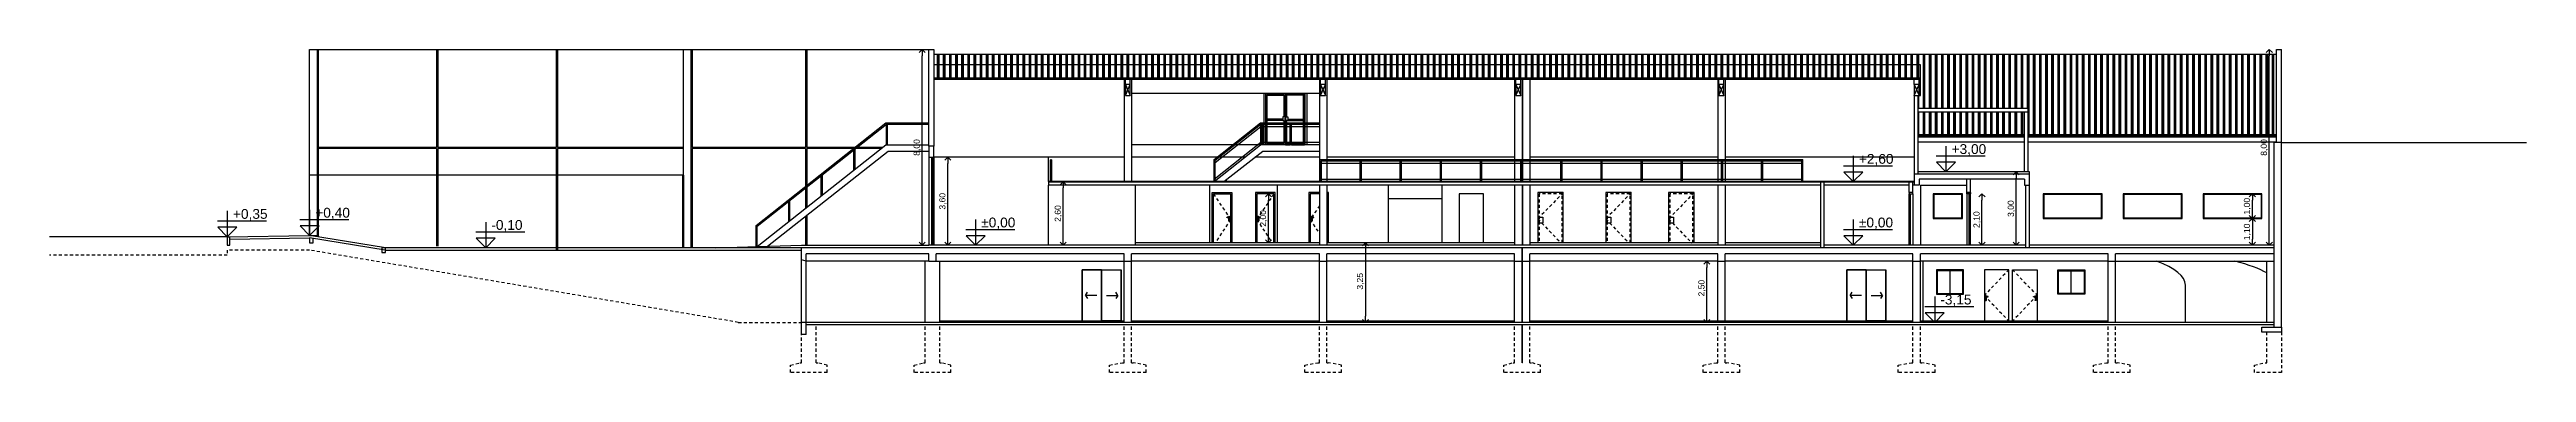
# Model space of a CAD drawing. Extents: x 306 to 2240, y 18 to 779.
# Drawn here: x 568.8 to 670, y 88.1 to 101.3 of the extents above; entities that cross this region are included whole.
import ezdxf

# ---------------------------------------------------------------- set-up
doc = ezdxf.new("R2010")
doc.units = 0
doc.header["$MEASUREMENT"] = 0
doc.header["$PDMODE"] = 3
doc.linetypes.add('HIDDEN2', pattern=[0.1875, 0.125, -0.0625])
for name, color, linetype in [('Alzado 01', 1, 'Continuous'), ('Alzado 02', 2, 'Continuous'), ('Alzado 03', 3, 'Continuous'), ('Alzado 05', 5, 'Continuous'), ('Alzado 06', 6, 'Continuous'), ('Alzado Suelo', 1, 'Continuous'), ('COTAS', 2, 'Continuous'), ('EQUIPAMIENTO', 1, 'Continuous')]:
    doc.layers.add(name, color=color, linetype=linetype)
doc.styles.get("Standard").update_dxf_attribs({"font": 'arial.ttf'})
doc.dimstyles.new('Cota 125', dxfattribs={"dimtxt": 0.25, "dimasz": 0.25, "dimexe": 1.25, "dimexo": 0.625, "dimgap": 0.05, "dimtad": 1, "dimzin": 1, "dimtxsty": 'Standard', "dimblk": 'OPEN90', "dimcen": 0, "dimse1": 1, "dimse2": 1, "dimclrd": 1, "dimclrt": 2, "dimadec": 0, "dimazin": 0, "dimtfac": 1, "dimtix": 1, "dimtmove": 0, "dimatfit": 3, "dimldrblk": 'OPEN90', "dimfxl": 1, "dimarcsym": 0})
pattern_1 = [(90, (37.65008, 288.60662), (-0.25, 2e-17), []), (90, (37.61883, 288.60662), (-0.25, 2e-17), []), (90, (37.58758, 288.60662), (-0.25, 2e-17), [])]

# ---------------------------------------------------------------- blocks, each defined once
blk = doc.blocks.new('Pt Picaporte 01')
for p, q in [((0.04, 1.17), (0.04, 1)), ((0.08, 1.17), (0.08, 1.15)), ((0.08, 1.13), (0.08, 1))]:
    blk.add_line(p, q)
at = {"color": 0}
for p, q in [((0.15, 1.15), (0.05, 1.15)), ((0.05, 1.14), (0.15, 1.14)), ((0.06, 1.04), (0.06, 1.06))]:
    blk.add_line(p, q, dxfattribs=at)
at = {"linetype": 'Continuous'}
for p, q in [((0.07, 1.15), (0.05, 1.15)), ((0.05, 1.15), (0.05, 1.13)), ((0.05, 1.13), (0.07, 1.13)), ((0.15, 1.14), (0.15, 1.15))]:
    blk.add_line(p, q, dxfattribs=at)
at = {"color": 0}
blk.add_circle((0.06, 1.05), 0.01, dxfattribs=at)
for centre, start, end in [((0.06, 1.15), 43.6896, 136.3104), ((0.06, 1.03), 223.6896, 316.3104)]:
    blk.add_arc(centre, 0.0345, start, end)
at = {"linetype": 'Continuous'}
for centre, start, end in [((0.18, 2.09), 263.5296, 267.3226), ((0.18, 0.19), 92.6774, 96.4704)]:
    blk.add_arc(centre, 0.947, start, end, dxfattribs=at)
blk = doc.blocks.new('_Open90')
at = {"color": 0, "linetype": 'ByBlock', "lineweight": -2}
for p, q in [((0, 0), (-1, 0)), ((-0.5, 0.5), (0, 0)), ((0, 0), (-0.5, -0.5))]:
    blk.add_line(p, q, dxfattribs=at)
blk = doc.blocks.new('*D366')
at = {"layer": 'COTAS', "color": 1, "lineweight": -2, "transparency": 16777216}
blk.add_line((658.77, 94.11), (658.77, 93.51), dxfattribs=at)
at = {"layer": 'Defpoints', "color": 0, "transparency": 16777216}
for p in [(659.16, 94.36), (658.77, 93.26), (659.14, 93.26)]:
    blk.add_point(p, dxfattribs=at)
at = {"layer": 'COTAS', "color": 1, "lineweight": -2, "transparency": 16777216, "xscale": 0.25, "yscale": 0.25, "zscale": 0.25}
for p, rotation in [((658.77, 94.36), 90), ((658.77, 93.26), 270)]:
    blk.add_blockref('_Open90', p, dxfattribs=dict(at, rotation=rotation))
at = {"layer": 'COTAS', "color": 2, "transparency": 16777216, "insert": (658.57, 93.81), "char_height": 0.25, "attachment_point": 5, "rotation": 90}
blk.add_mtext('1,10', dxfattribs=at)
blk = doc.blocks.new('*D367')
at = {"layer": 'COTAS', "color": 1, "lineweight": -2, "transparency": 16777216}
blk.add_line((658.77, 94.61), (658.77, 95.11), dxfattribs=at)
at = {"layer": 'Defpoints', "color": 0, "transparency": 16777216}
for p in [(658.77, 95.36), (659.16, 95.36), (659.16, 94.36)]:
    blk.add_point(p, dxfattribs=at)
at = {"layer": 'COTAS', "color": 1, "lineweight": -2, "transparency": 16777216, "xscale": 0.25, "yscale": 0.25, "zscale": 0.25}
for p, rotation in [((658.77, 95.36), 90), ((658.77, 94.36), 270)]:
    blk.add_blockref('_Open90', p, dxfattribs=dict(at, rotation=rotation))
at = {"layer": 'COTAS', "color": 2, "transparency": 16777216, "insert": (658.57, 94.86), "char_height": 0.25, "attachment_point": 5, "rotation": 90}
blk.add_mtext('1,00', dxfattribs=at)
blk = doc.blocks.new('*D352')
at = {"layer": 'COTAS', "color": 1, "lineweight": -2, "transparency": 16777216}
blk.add_line((610.22, 93.51), (610.22, 95.61), dxfattribs=at)
at = {"layer": 'Defpoints', "color": 0, "transparency": 16777216}
for p in [(610.22, 95.86), (610.35, 95.86, 0), (609.62, 93.26)]:
    blk.add_point(p, dxfattribs=at)
at = {"layer": 'COTAS', "color": 1, "lineweight": -2, "transparency": 16777216, "xscale": 0.25, "yscale": 0.25, "zscale": 0.25}
for p, rotation in [((610.22, 95.86), 90), ((610.22, 93.26), 270)]:
    blk.add_blockref('_Open90', p, dxfattribs=dict(at, rotation=rotation))
at = {"layer": 'COTAS', "color": 2, "transparency": 16777216, "insert": (610.02, 94.56), "char_height": 0.25, "attachment_point": 5, "rotation": 90}
blk.add_mtext('2,60', dxfattribs=at)
blk = doc.blocks.new('*D368')
at = {"layer": 'COTAS', "color": 1, "lineweight": -2, "transparency": 16777216}
blk.add_line((605.51, 93.51), (605.51, 96.61), dxfattribs=at)
at = {"layer": 'Defpoints', "color": 0, "transparency": 16777216}
for p in [(604.94, 96.86, 0), (605.51, 96.86), (604.94, 93.26, 0)]:
    blk.add_point(p, dxfattribs=at)
at = {"layer": 'COTAS', "color": 1, "lineweight": -2, "transparency": 16777216, "xscale": 0.25, "yscale": 0.25, "zscale": 0.25}
for p, rotation in [((605.51, 96.86), 90), ((605.51, 93.26), 270)]:
    blk.add_blockref('_Open90', p, dxfattribs=dict(at, rotation=rotation))
at = {"layer": 'COTAS', "color": 2, "transparency": 16777216, "insert": (605.31, 95.06), "char_height": 0.25, "attachment_point": 5, "rotation": 90}
blk.add_mtext('3,60', dxfattribs=at)
blk = doc.blocks.new('*D369')
at = {"layer": 'COTAS', "color": 1, "lineweight": -2, "transparency": 16777216}
blk.add_line((604.46, 93.51), (604.46, 101.01), dxfattribs=at)
at = {"layer": 'Defpoints', "color": 0, "transparency": 16777216}
for p in [(604.46, 101.26), (604.74, 101.26, 0), (604.74, 93.26, 0)]:
    blk.add_point(p, dxfattribs=at)
at = {"layer": 'COTAS', "color": 1, "lineweight": -2, "transparency": 16777216, "xscale": 0.25, "yscale": 0.25, "zscale": 0.25}
for p, rotation in [((604.46, 101.26), 90), ((604.46, 93.26), 270)]:
    blk.add_blockref('_Open90', p, dxfattribs=dict(at, rotation=rotation))
at = {"layer": 'COTAS', "color": 2, "transparency": 16777216, "insert": (604.26, 97.26), "char_height": 0.25, "attachment_point": 5, "rotation": 90}
blk.add_mtext('8,00', dxfattribs=at)
blk = doc.blocks.new('*D370')
at = {"layer": 'COTAS', "color": 1, "lineweight": -2, "transparency": 16777216}
blk.add_line((622.56, 93.11), (622.56, 90.36), dxfattribs=at)
at = {"layer": 'Defpoints', "color": 0, "transparency": 16777216}
for p in [(623.5, 93.36, 0), (622.56, 90.11), (623.18, 90.11)]:
    blk.add_point(p, dxfattribs=at)
at = {"layer": 'COTAS', "color": 1, "lineweight": -2, "transparency": 16777216, "xscale": 0.25, "yscale": 0.25, "zscale": 0.25}
for p, rotation in [((622.56, 93.36), 90), ((622.56, 90.11), 270)]:
    blk.add_blockref('_Open90', p, dxfattribs=dict(at, rotation=rotation))
at = {"layer": 'COTAS', "color": 2, "transparency": 16777216, "insert": (622.36, 91.79), "char_height": 0.25, "attachment_point": 5, "rotation": 90}
blk.add_mtext('3,25', dxfattribs=at)
blk = doc.blocks.new('*D371')
at = {"layer": 'COTAS', "color": 1, "lineweight": -2, "transparency": 16777216}
blk.add_line((636.5, 90.36), (636.5, 92.36), dxfattribs=at)
at = {"layer": 'Defpoints', "color": 0, "transparency": 16777216}
for p in [(636.5, 92.61), (636.94, 92.61), (636.94, 90.11)]:
    blk.add_point(p, dxfattribs=at)
at = {"layer": 'COTAS', "color": 1, "lineweight": -2, "transparency": 16777216, "xscale": 0.25, "yscale": 0.25, "zscale": 0.25}
for p, rotation in [((636.5, 92.61), 90), ((636.5, 90.11), 270)]:
    blk.add_blockref('_Open90', p, dxfattribs=dict(at, rotation=rotation))
at = {"layer": 'COTAS', "color": 2, "transparency": 16777216, "insert": (636.3, 91.51), "char_height": 0.25, "attachment_point": 5, "rotation": 90}
blk.add_mtext('2,50', dxfattribs=at)
blk = doc.blocks.new('*D372')
at = {"layer": 'COTAS', "color": 1, "lineweight": -2, "transparency": 16777216}
blk.add_line((618.6, 93.61), (618.6, 95.11), dxfattribs=at)
at = {"layer": 'Defpoints', "color": 0, "transparency": 16777216}
for p in [(618.6, 95.36), (618.82, 95.36, 0), (618.75, 93.36, 0)]:
    blk.add_point(p, dxfattribs=at)
at = {"layer": 'COTAS', "color": 1, "lineweight": -2, "transparency": 16777216, "xscale": 0.25, "yscale": 0.25, "zscale": 0.25}
for p, rotation in [((618.6, 95.36), 90), ((618.6, 93.36), 270)]:
    blk.add_blockref('_Open90', p, dxfattribs=dict(at, rotation=rotation))
at = {"layer": 'COTAS', "color": 2, "transparency": 16777216, "insert": (618.4, 94.36), "char_height": 0.25, "attachment_point": 5, "rotation": 90}
blk.add_mtext('2,00', dxfattribs=at)
blk = doc.blocks.new('*D353')
at = {"layer": 'COTAS', "color": 1, "lineweight": -2, "transparency": 16777216}
blk.add_line((659.46, 93.51), (659.46, 101.01), dxfattribs=at)
at = {"layer": 'Defpoints', "color": 0, "transparency": 16777216}
for p in [(659.46, 101.26), (659.76, 101.26, 0), (659.66, 93.26, 0)]:
    blk.add_point(p, dxfattribs=at)
at = {"layer": 'COTAS', "color": 1, "lineweight": -2, "transparency": 16777216, "xscale": 0.25, "yscale": 0.25, "zscale": 0.25}
for p, rotation in [((659.46, 101.26), 90), ((659.46, 93.26), 270)]:
    blk.add_blockref('_Open90', p, dxfattribs=dict(at, rotation=rotation))
at = {"layer": 'COTAS', "color": 2, "transparency": 16777216, "insert": (659.26, 97.26), "char_height": 0.25, "attachment_point": 5, "rotation": 90}
blk.add_mtext('8,00', dxfattribs=at)
blk = doc.blocks.new('*D351')
at = {"layer": 'COTAS', "color": 1, "lineweight": -2, "transparency": 16777216}
blk.add_line((647.73, 93.51), (647.73, 95.11), dxfattribs=at)
at = {"layer": 'Defpoints', "color": 0, "transparency": 16777216}
for p in [(647.21, 95.36, 0), (647.73, 95.36), (647.26, 93.26, 0)]:
    blk.add_point(p, dxfattribs=at)
at = {"layer": 'COTAS', "color": 1, "lineweight": -2, "transparency": 16777216, "xscale": 0.25, "yscale": 0.25, "zscale": 0.25}
for p, rotation in [((647.73, 95.36), 90), ((647.73, 93.26), 270)]:
    blk.add_blockref('_Open90', p, dxfattribs=dict(at, rotation=rotation))
at = {"layer": 'COTAS', "color": 2, "transparency": 16777216, "insert": (647.53, 94.31), "char_height": 0.25, "attachment_point": 5, "rotation": 90}
blk.add_mtext('2,10', dxfattribs=at)
blk = doc.blocks.new('*D365')
at = {"layer": 'COTAS', "color": 1, "lineweight": -2, "transparency": 16777216}
blk.add_line((649.13, 93.51), (649.13, 96.01), dxfattribs=at)
at = {"layer": 'Defpoints', "color": 0, "transparency": 16777216}
for p in [(649.13, 96.26), (649.46, 96.26), (649.51, 93.26, 0)]:
    blk.add_point(p, dxfattribs=at)
at = {"layer": 'COTAS', "color": 1, "lineweight": -2, "transparency": 16777216, "xscale": 0.25, "yscale": 0.25, "zscale": 0.25}
for p, rotation in [((649.13, 96.26), 90), ((649.13, 93.26), 270)]:
    blk.add_blockref('_Open90', p, dxfattribs=dict(at, rotation=rotation))
at = {"layer": 'COTAS', "color": 2, "transparency": 16777216, "insert": (648.93, 94.76), "char_height": 0.25, "attachment_point": 5, "rotation": 90}
blk.add_mtext('3,00', dxfattribs=at)
blk = doc.blocks.new('Cota Alzado')
for p, q in [((0, 2.1), (0, 0)), ((-0.8, 1.3), (3.2, 1.3)), ((0, 0), (-0.78, 0.78)), ((0.78, 0.78), (-0.78, 0.78)), ((0, 0), (0.78, 0.78))]:
    blk.add_line(p, q)
blk.add_attdef('±0,00', (0.46, 1.46), '', height=0.8)

msp = doc.modelspace()

# ---------------------------------------------------------------- hatches: boundary and pattern name
at = {"layer": 'Alzado Suelo'}
h = msp.add_hatch(dxfattribs=at)
h.set_pattern_fill('PLAST', color=256, angle=90)
h.set_pattern_definition(pattern_1)
h.paths.add_polyline_path([(649.464, 98.713), (645.119, 98.713), (645.119, 97.792), (649.464, 97.792)], flags=17)
h.paths.add_polyline_path([(659.76, 101.063), (604.937, 101.063), (604.937, 100.641), (645.214, 100.641), (645.214, 100.088), (645.214, 99.377), (645.119, 99.377), (645.119, 98.863), (649.614, 98.863), (649.614, 97.792), (659.76, 97.792)])
h = msp.add_hatch(dxfattribs=at)
h.set_pattern_fill('PLAST', color=2, angle=90)
h.set_pattern_definition(pattern_1)
h.paths.add_polyline_path([(645.214, 100.641), (604.937, 100.641), (604.937, 100.088), (645.214, 100.088)])

# ---------------------------------------------------------------- linework, layer by layer
at = {"layer": 'Alzado 01'}
for p, q in [((579.455, 96.124), (579.455, 101.263)), ((579.455, 101.263), (594.724, 101.263, 0)), ((579.755, 101.263), (579.755, 93.614)), ((579.805, 101.263), (579.805, 97.263)), ((584.638, 101.263), (584.638, 97.263)), ((584.688, 101.263), (584.688, 97.263)), ((589.521, 101.263), (589.521, 97.263)), ((589.571, 101.263), (589.571, 97.263)), ((595.024, 101.263, 0), (595.024, 93.163, 0)), ((595.074, 101.263, 0), (595.074, 97.263, 0)), ((599.705, 101.263, 0), (599.705, 97.263, 0)), ((599.755, 101.263, 0), (599.755, 97.263, 0)), ((659.76, 101.063), (604.937, 101.063, 0)), ((612.758, 99.829), (612.758, 100.038)), ((612.758, 99.377), (612.958, 99.829)), ((612.758, 99.829), (612.958, 99.377)), ((612.958, 99.829), (612.958, 100.038)), ((618.408, 99.463), (618.408, 98.263)), ((618.488, 99.463), (618.488, 98.263)), ((620.088, 99.463), (620.088, 98.263)), ((620.168, 99.463), (620.168, 98.263)), ((620.729, 99.829), (620.729, 100.038)), ((620.729, 99.377), (620.929, 99.829)), ((620.729, 99.829), (620.929, 99.377)), ((620.929, 99.829), (620.929, 100.038)), ((628.701, 99.829), (628.701, 100.038)), ((628.701, 99.377), (628.901, 99.829)), ((628.701, 99.829), (628.901, 99.377)), ((628.901, 99.829), (628.901, 100.038)), ((628.951, 100.038), (628.951, 96.763)), ((628.971, 100.038), (628.971, 96.763)), ((636.992, 99.829, 0.001), (636.992, 100.038, 0.001)), ((636.992, 99.377, 0.001), (637.192, 99.829, 0.001)), ((636.992, 99.829, 0.001), (637.192, 99.377, 0.001)), ((637.192, 99.829, 0.001), (637.192, 100.038, 0.001)), ((644.964, 99.829, 0), (644.964, 100.038, 0)), ((644.964, 99.377, 0), (645.164, 99.829, 0)), ((644.964, 99.829, 0), (645.164, 99.377, 0)), ((597.682, 94.072), (602.984, 98.263, 0)), ((597.732, 94.048), (603.001, 98.213, 0)), ((602.984, 98.263, 0), (604.737, 98.263)), ((603.001, 98.213, 0), (604.737, 98.213)), ((603.001, 97.363, 0), (603.001, 98.213, 0)), ((603.051, 97.363, 0), (603.051, 98.213, 0)), ((618.408, 98.213), (618.408, 97.363)), ((618.488, 98.213), (618.488, 97.363)), ((619.183, 98.413), (618.548, 98.413)), ((619.183, 98.363), (618.548, 98.363)), ((619.393, 98.413), (620.028, 98.413)), ((619.393, 98.363), (620.028, 98.363)), ((620.088, 98.213), (620.088, 97.363)), ((620.168, 98.213), (620.168, 97.363)), ((584.638, 97.263), (579.805, 97.263)), ((579.805, 97.213), (579.805, 93.606)), ((584.638, 97.213), (579.805, 97.213)), ((584.638, 97.213), (584.638, 93.226)), ((589.521, 97.263), (584.688, 97.263)), ((589.521, 97.213), (584.688, 97.213)), ((584.688, 97.213), (584.688, 93.226)), ((589.521, 97.213), (589.521, 93.085)), ((594.724, 97.263, 0), (589.571, 97.263)), ((589.571, 97.213), (589.571, 93.086)), ((594.724, 97.213, 0), (589.571, 97.213)), ((599.705, 97.263, 0), (595.074, 97.263, 0)), ((595.074, 97.213, 0), (595.074, 93.163, 0)), ((599.705, 97.213, 0), (595.074, 97.213, 0)), ((597.732, 93.211), (602.984, 97.363, 0)), ((598.147, 93.223), (603.071, 97.113, 0)), ((599.705, 97.213, 0), (599.705, 95.671, 0)), ((601.718, 97.263, 0), (599.755, 97.263, 0)), ((601.655, 97.213, 0), (599.755, 97.213, 0)), ((599.755, 97.213, 0), (599.755, 95.711, 0)), ((601.671, 96.325, 0), (601.671, 97.162, 0)), ((601.721, 96.365, 0), (601.721, 97.201, 0)), ((602.794, 97.213, 0), (601.736, 97.213, 0)), ((602.857, 97.263, 0), (601.799, 97.263, 0)), ((602.984, 97.363, 0), (604.737, 97.363)), ((603.071, 97.113, 0), (604.737, 97.113, 0)), ((645.119, 97.742), (649.464, 97.742)), ((645.119, 97.49), (649.464, 97.49)), ((649.614, 97.742), (659.76, 97.742)), ((649.614, 97.49), (659.76, 97.49)), ((594.674, 96.124, 0), (594.674, 93.163)), ((594.724, 96.124, 0), (594.724, 93.163)), ((600.341, 95.274, 0), (600.341, 96.11, 0)), ((600.391, 95.314, 0), (600.391, 96.15, 0)), ((609.625, 95.863), (609.625, 96.863, 0)), ((609.7, 95.863), (609.7, 96.738)), ((609.75, 95.863), (609.75, 96.738)), ((628.651, 96.863, 0), (620.979, 96.863, 0)), ((628.951, 96.713), (628.951, 95.863)), ((628.971, 96.713), (628.971, 95.863)), ((636.942, 96.863, 0), (629.271, 96.863, 0)), ((644.969, 96.863, -0.001), (637.242, 96.863, 0.001)), ((599.012, 94.223, 0), (599.012, 95.059, 0)), ((599.062, 94.262, 0), (599.062, 95.099, 0)), ((599.705, 95.608, 0), (599.705, 94.771, 0)), ((599.755, 95.647, 0), (599.755, 94.811, 0)), ((616.205, 93.363, 0), (616.205, 95.713, 0)), ((616.869, 95.932, 0), (616.869, 95.913, 0)), ((618.97, 93.363, 0), (618.97, 95.713, 0)), ((623.498, 93.363, 0), (623.498, 95.713, 0)), ((625.698, 95.163, 0), (623.498, 95.163, 0)), ((625.698, 93.363, 0), (625.698, 95.713, 0)), ((628.951, 95.713), (628.951, 93.263)), ((628.971, 95.713), (628.971, 93.263)), ((644.914, 95.363, 0), (644.914, 93.263, 0)), ((647.114, 95.363, 0), (647.114, 93.263, 0)), ((597.682, 93.211), (597.682, 94.072)), ((597.732, 93.211), (597.732, 94.048)), ((599.705, 94.454, 0), (599.705, 93.263, 0)), ((599.755, 94.494, 0), (599.755, 93.263, 0)), ((645.328, 90.163), (645.328, 92.613)), ((646.978, 92.213), (645.878, 92.213)), ((645.903, 92.213), (645.903, 91.288)), ((646.428, 91.288), (646.428, 92.213)), ((646.953, 91.288), (646.953, 92.213)), ((650.828, 92.213), (651.928, 92.213)), ((650.853, 91.288), (650.853, 92.213)), ((651.378, 91.288), (651.378, 92.213)), ((651.903, 92.213), (651.903, 91.288)), ((611.131, 91.213, 0), (611.206, 91.343, 0)), ((611.596, 91.213, 0), (611.131, 91.213, 0)), ((611.131, 91.213, 0), (611.206, 91.083, 0)), ((611.981, 91.213, 0), (612.446, 91.213, 0)), ((612.446, 91.213, 0), (612.371, 91.343, 0)), ((612.446, 91.213, 0), (612.371, 91.083, 0)), ((642.35, 91.213, 0), (642.425, 91.343, 0)), ((642.815, 91.213, 0), (642.35, 91.213, 0)), ((642.35, 91.213, 0), (642.425, 91.083, 0)), ((643.2, 91.213, 0), (643.665, 91.213, 0)), ((643.665, 91.213, 0), (643.59, 91.343, 0)), ((643.665, 91.213, 0), (643.59, 91.083, 0)), ((645.878, 91.288), (646.978, 91.288)), ((651.928, 91.288), (650.828, 91.288)), ((656.034, 90.113), (656.034, 91.638)), ((612.708, 90.163), (605.187, 90.163)), ((620.679, 90.163), (613.008, 90.163)), ((628.651, 90.163), (620.979, 90.163)), ((628.951, 88.464), (628.951, 90.013)), ((628.971, 88.464), (628.971, 90.013)), ((636.942, 90.163), (629.271, 90.163)), ((644.914, 90.163), (636.922, 90.163)), ((652.884, 90.163), (645.214, 90.163)), ((628.971, 88.464), (628.951, 88.464))]:
    msp.add_line(p, q, dxfattribs=at)
at = {"layer": 'Alzado 01', "linetype": 'HIDDEN2'}
for p, q in [((616.355, 95.363, 0), (617.055, 94.313, 0)), ((618.82, 95.363, 0), (618.12, 94.313, 0)), ((621.004, 95.363, 0), (620.979, 95.327, 0)), ((617.055, 94.313, 0), (616.421, 93.363, 0)), ((618.12, 94.313, 0), (618.753, 93.363, 0)), ((620.679, 94.877, 0), (620.304, 94.313, 0)), ((620.304, 94.313, 0), (620.679, 93.749, 0)), ((579.455, 93.063, 0), (576.094, 93.063, 0)), ((576.094, 93.063, 0), (576.094, 92.863, 0)), ((596.955, 90.113, 0), (579.455, 93.063, 0)), ((576.094, 92.863, 0), (568.835, 92.863, 0)), ((596.955, 90.113, 0), (599.532, 90.113)), ((600.132, 88.463), (600.132, 90.013)), ((604.587, 88.463), (604.587, 90.013)), ((605.187, 88.463), (605.187, 90.013)), ((612.708, 88.463), (612.708, 90.013)), ((613.008, 88.463), (613.008, 90.013)), ((620.679, 88.463), (620.679, 90.013)), ((620.979, 88.463), (620.979, 90.013)), ((628.651, 88.463), (628.651, 90.013)), ((629.271, 88.464), (629.271, 90.014)), ((636.942, 88.463), (636.942, 90.013)), ((637.242, 88.463), (637.242, 90.013)), ((644.914, 88.463), (644.914, 90.013)), ((645.214, 88.463), (645.214, 90.013)), ((652.884, 88.463), (652.884, 90.013)), ((653.184, 88.463), (653.184, 90.013)), ((599.532, 88.463), (599.532, 89.613)), ((659.36, 88.463), (659.36, 89.713)), ((659.96, 89.713), (659.96, 88.063)), ((599.082, 88.363), (599.467, 88.463)), ((599.082, 88.063), (599.082, 88.363)), ((600.582, 88.063), (599.082, 88.063)), ((599.467, 88.463), (599.532, 88.463)), ((600.132, 88.463), (600.197, 88.463)), ((600.582, 88.363), (600.197, 88.463)), ((600.582, 88.063), (600.582, 88.363)), ((604.137, 88.363), (604.522, 88.463)), ((604.137, 88.063), (604.137, 88.363)), ((605.637, 88.063), (604.137, 88.063)), ((604.522, 88.463), (604.587, 88.463)), ((605.187, 88.463), (605.252, 88.463)), ((605.637, 88.363), (605.252, 88.463)), ((605.637, 88.063), (605.637, 88.363)), ((612.108, 88.363), (612.643, 88.463)), ((612.108, 88.063), (612.108, 88.363)), ((613.608, 88.063), (612.108, 88.063)), ((612.643, 88.463), (612.708, 88.463)), ((613.008, 88.463), (613.073, 88.463)), ((613.608, 88.363), (613.073, 88.463)), ((613.608, 88.063), (613.608, 88.363)), ((620.079, 88.363), (620.614, 88.463)), ((620.079, 88.063), (620.079, 88.363)), ((621.579, 88.063), (620.079, 88.063)), ((620.614, 88.463), (620.679, 88.463)), ((620.979, 88.463), (621.044, 88.463)), ((621.579, 88.363), (621.044, 88.463)), ((621.579, 88.063), (621.579, 88.363)), ((628.211, 88.363), (628.586, 88.463)), ((628.211, 88.063), (628.211, 88.363)), ((629.711, 88.063), (628.211, 88.063)), ((628.586, 88.463), (628.651, 88.463)), ((629.271, 88.464), (629.336, 88.464)), ((629.711, 88.363), (629.336, 88.464)), ((629.711, 88.063), (629.711, 88.363)), ((636.342, 88.363), (636.877, 88.463)), ((636.342, 88.063), (636.342, 88.363)), ((637.842, 88.063), (636.342, 88.063)), ((636.877, 88.463), (636.942, 88.463)), ((637.242, 88.463), (637.307, 88.463)), ((637.842, 88.363), (637.307, 88.463)), ((637.842, 88.063), (637.842, 88.363)), ((644.314, 88.363), (644.849, 88.463)), ((644.314, 88.063), (644.314, 88.363)), ((645.814, 88.063), (644.314, 88.063)), ((644.849, 88.463), (644.914, 88.463)), ((645.214, 88.463), (645.279, 88.463)), ((645.814, 88.363), (645.279, 88.463)), ((645.814, 88.063), (645.814, 88.363)), ((652.284, 88.363), (652.819, 88.463)), ((652.284, 88.063), (652.284, 88.363)), ((653.784, 88.063), (652.284, 88.063)), ((652.819, 88.463), (652.884, 88.463)), ((653.184, 88.463), (653.249, 88.463)), ((653.784, 88.363), (653.249, 88.463)), ((653.784, 88.063), (653.784, 88.363)), ((658.86, 88.363), (659.295, 88.463)), ((658.86, 88.063), (658.86, 88.363)), ((659.96, 88.063), (658.86, 88.063)), ((659.295, 88.463), (659.36, 88.463))]:
    msp.add_line(p, q, dxfattribs=at)
at = {"layer": 'Alzado 01'}
for points in [[(618.498, 98.263), (618.498, 99.453), (619.283, 99.453), (619.283, 98.263)], [(618.548, 98.263), (618.548, 99.403), (619.233, 99.403), (619.233, 98.513)], [(620.078, 98.263), (620.078, 99.453), (619.293, 99.453), (619.293, 98.263)], [(620.028, 98.263), (620.028, 99.403), (619.343, 99.403), (619.343, 98.513)], [(618.358, 98.213), (618.358, 97.413), (618.344, 97.413)], [(619.283, 98.213), (619.283, 97.373), (618.498, 97.373), (618.498, 98.213)], [(619.233, 98.213), (619.233, 97.423), (618.548, 97.423), (618.548, 98.213)], [(619.233, 98.513), (619.183, 98.513), (619.183, 98.363), (619.233, 98.363)], [(619.233, 98.363), (619.233, 98.263)], [(619.283, 98.363), (619.283, 98.513)], [(619.293, 98.363), (619.293, 98.513)], [(619.293, 98.213), (619.293, 97.373), (619.487, 97.373)], [(619.343, 98.513), (619.393, 98.513), (619.393, 98.363), (619.343, 98.363)], [(619.343, 98.363), (619.343, 98.263)], [(619.343, 98.213), (619.343, 97.423), (619.487, 97.423)], [(619.537, 97.373), (620.078, 97.373), (620.078, 98.213)], [(619.537, 97.423), (620.028, 97.423), (620.028, 98.213)], [(633.412, 93.363), (633.412, 95.413), (632.372, 95.413), (632.372, 93.363)], [(635.978, 93.363), (635.978, 95.413), (634.938, 95.413), (634.938, 93.363)], [(648.828, 90.163), (648.828, 92.263), (647.828, 92.263), (647.828, 90.163)], [(648.978, 90.163), (648.978, 92.263), (649.978, 92.263), (649.978, 90.163)]]:
    msp.add_lwpolyline(points, dxfattribs=at)
at = {"layer": 'Alzado 01', "elevation": 0}
for points in [[(616.305, 93.363), (616.305, 95.413), (617.105, 95.413), (617.105, 93.363)], [(616.355, 93.363), (616.355, 95.363), (617.055, 95.363), (617.055, 93.363)], [(616.442, 95.913), (616.429, 95.913)], [(618.87, 93.363), (618.87, 95.413), (618.07, 95.413), (618.07, 93.363)], [(618.82, 93.363), (618.82, 95.363), (618.12, 95.363), (618.12, 93.363)], [(620.679, 95.413), (620.254, 95.413), (620.254, 93.363)], [(620.679, 95.363), (620.304, 95.363), (620.304, 93.363)], [(621.054, 93.363), (621.054, 95.413), (620.979, 95.413)], [(621.004, 93.363), (621.004, 95.363), (620.979, 95.363)], [(627.383, 93.363), (627.383, 95.363), (626.383, 95.363), (626.383, 93.363)], [(630.637, 93.363), (630.637, 95.413), (629.596, 95.413), (629.596, 93.363)], [(610.989, 90.163), (610.989, 92.263), (612.589, 92.263), (612.589, 90.163)], [(642.207, 90.163), (642.207, 92.263), (643.807, 92.263), (643.807, 90.163)]]:
    msp.add_lwpolyline(points, dxfattribs=at)
at = {"layer": 'Alzado 01', "linetype": 'HIDDEN2', "elevation": 0}
for points in [[(630.637, 95.413), (629.596, 94.338), (630.54, 93.363)], [(630.587, 93.363), (630.587, 95.363), (629.646, 95.363), (629.646, 93.363)]]:
    msp.add_lwpolyline(points, dxfattribs=at)
at = {"layer": 'Alzado 01', "linetype": 'HIDDEN2'}
for points in [[(633.412, 95.413), (632.372, 94.338), (633.315, 93.363)], [(633.362, 93.363), (633.362, 95.363), (632.422, 95.363), (632.422, 93.363)], [(635.978, 95.413), (634.938, 94.338), (635.881, 93.363)], [(635.928, 93.363), (635.928, 95.363), (634.988, 95.363), (634.988, 93.363)], [(648.828, 92.263), (647.828, 91.213), (648.828, 90.163)], [(648.978, 92.263), (649.978, 91.213), (648.978, 90.163)]]:
    msp.add_lwpolyline(points, dxfattribs=at)
at = {"layer": 'Alzado 01', "elevation": 0}
for points in [[(645.76, 94.388), (646.91, 94.388), (646.91, 95.338), (645.76, 95.338)], [(650.26, 94.388), (652.61, 94.388), (652.61, 95.338), (650.26, 95.338)], [(653.523, 94.388), (655.873, 94.388), (655.873, 95.338), (653.523, 95.338)], [(656.786, 94.388), (659.136, 94.388), (659.136, 95.338), (656.786, 95.338)], [(611.784, 92.253), (610.999, 92.253), (610.999, 90.173), (611.784, 90.173)], [(611.794, 92.253), (612.579, 92.253), (612.579, 90.173), (611.794, 90.173)], [(643.002, 92.253), (642.217, 92.253), (642.217, 90.173), (643.002, 90.173)], [(643.012, 92.253), (643.797, 92.253), (643.797, 90.173), (643.012, 90.173)]]:
    msp.add_lwpolyline(points, close=True, dxfattribs=at)
at = {"layer": 'Alzado 01'}
for points in [[(629.796, 94.163), (629.646, 94.163), (629.646, 94.413), (629.796, 94.413)], [(632.572, 94.163), (632.422, 94.163), (632.422, 94.413), (632.572, 94.413)], [(635.138, 94.163), (634.988, 94.163), (634.988, 94.413), (635.138, 94.413)], [(645.878, 91.263), (646.978, 91.263), (646.978, 92.263), (645.878, 92.263)], [(651.928, 91.263), (650.828, 91.263), (650.828, 92.263), (651.928, 92.263)]]:
    msp.add_lwpolyline(points, close=True, dxfattribs=at)
for centre, major_axis, ratio, start_param, end_param in [((650.135, 91.636, 0), (5.899, 0.001), 0.2756558, 0.0008225, 0.6441224), ((651.234, 91.638, 0), (8.526, 0), 0.1905975, 0.307541, 0.6435011)]:
    msp.add_ellipse(centre, major_axis=major_axis, ratio=ratio, start_param=start_param, end_param=end_param, dxfattribs=at)
at = {"layer": 'Alzado 02'}
for p, q in [((594.724, 96.124), (594.724, 101.263)), ((594.724, 101.263, 0), (604.737, 101.263, 0)), ((645.214, 100.641, 0), (604.937, 100.641, 0)), ((645.214, 100.088, 0), (645.214, 100.641, 0)), ((612.708, 100.038), (612.708, 95.863)), ((613.008, 100.038), (613.008, 95.863)), ((620.679, 99.463), (613.008, 99.463)), ((620.679, 100.038), (620.679, 95.863)), ((620.979, 100.038), (620.979, 96.763)), ((628.651, 100.038), (628.651, 96.763)), ((629.271, 100.038), (629.271, 96.763)), ((636.942, 100.038, 0.001), (636.942, 96.763, 0.001)), ((637.242, 100.038, 0.001), (637.242, 96.763, 0.001)), ((616.379, 96.763, 0), (618.276, 98.263, 0)), ((616.429, 96.739, 0), (618.294, 98.213, 0)), ((616.429, 96.639, 0), (618.294, 98.113, 0)), ((618.276, 98.263, 0), (620.679, 98.263, 0)), ((618.294, 98.213, 0), (620.679, 98.213, 0)), ((618.294, 97.363, 0), (618.294, 98.213, 0)), ((618.344, 97.363, 0), (618.344, 98.213, 0)), ((618.344, 98.113, 0), (619.487, 98.113, 0)), ((619.487, 97.363, 0), (619.487, 98.213, 0)), ((619.537, 97.363, 0), (619.537, 98.213, 0)), ((619.537, 98.113, 0), (620.679, 98.113, 0)), ((645.119, 98.863), (649.614, 98.863)), ((645.119, 98.713), (649.614, 98.713)), ((649.464, 96.263), (649.464, 98.713)), ((649.614, 96.263), (649.614, 98.863)), ((620.679, 97.363), (613.008, 97.363)), ((616.379, 95.963, 0), (618.294, 97.476, 0)), ((616.379, 95.863, 0), (618.276, 97.363, 0)), ((616.781, 95.863, 0), (618.364, 97.113, 0)), ((619.487, 97.463), (618.344, 97.463)), ((618.364, 97.113, 0), (620.679, 97.113, 0)), ((620.679, 97.463), (619.537, 97.463)), ((645.119, 97.792), (649.464, 97.792)), ((645.119, 97.691), (649.464, 97.691)), ((649.614, 97.792), (659.76, 97.792)), ((649.614, 97.691), (659.76, 97.691)), ((579.455, 93.663, 0), (579.455, 96.124)), ((594.724, 96.124, 0), (579.455, 96.124, 0)), ((604.737, 96.863, 0), (604.737, 93.263, 0)), ((604.837, 96.863, 0), (604.837, 93.263, 0)), ((604.887, 96.863, 0), (604.887, 93.263, 0)), ((612.708, 96.863, 0), (604.937, 96.863, 0)), ((604.937, 96.863, 0), (604.937, 93.263, 0)), ((616.505, 96.863, 0), (613.008, 96.863, 0)), ((616.379, 95.863, 0), (616.379, 96.763, 0)), ((616.429, 95.902, 0), (616.429, 96.739, 0)), ((617.644, 96.863, 0), (616.586, 96.863)), ((620.679, 96.863, 0), (618.047, 96.863, 0)), ((620.704, 96.763), (620.704, 95.863)), ((620.704, 96.763), (640.422, 96.763)), ((620.754, 96.713), (620.754, 95.863)), ((620.754, 96.713), (640.372, 96.713)), ((620.754, 96.613), (622.343, 96.613)), ((620.979, 96.713), (620.979, 95.863)), ((622.343, 95.863, 0), (622.343, 96.713, 0)), ((622.393, 95.863, 0), (622.393, 96.713, 0)), ((622.393, 96.613), (623.982, 96.613)), ((623.982, 95.863, 0), (623.982, 96.713, 0)), ((624.032, 95.863, 0), (624.032, 96.713, 0)), ((624.032, 96.613), (625.621, 96.613)), ((625.621, 95.863, 0), (625.621, 96.713, 0)), ((625.671, 95.863, 0), (625.671, 96.713, 0)), ((625.671, 96.613), (627.26, 96.613)), ((627.26, 95.863, 0), (627.26, 96.713, 0)), ((627.31, 95.863, 0), (627.31, 96.713, 0)), ((627.31, 96.613), (628.899, 96.613)), ((628.651, 96.713), (628.651, 95.863)), ((628.899, 95.863, 0), (628.899, 96.713, 0)), ((628.949, 95.863, 0), (628.949, 96.713, 0)), ((628.949, 96.613), (630.538, 96.613)), ((629.271, 96.713), (629.271, 95.863)), ((630.538, 95.863, 0), (630.538, 96.713, 0)), ((630.588, 95.863, 0), (630.588, 96.713, 0)), ((630.588, 96.613), (632.177, 96.613)), ((632.177, 95.863, 0), (632.177, 96.713, 0)), ((632.227, 95.863, 0), (632.227, 96.713, 0)), ((632.227, 96.613), (633.816, 96.613)), ((633.816, 95.863, 0), (633.816, 96.713, 0)), ((633.866, 95.863, 0), (633.866, 96.713, 0)), ((633.866, 96.613), (635.455, 96.613)), ((635.455, 95.863, 0), (635.455, 96.713, 0)), ((635.505, 95.863, 0), (635.505, 96.713, 0)), ((635.505, 96.613), (637.094, 96.613)), ((636.942, 96.713, 0.001), (636.942, 95.863, 0.001)), ((637.094, 95.863, 0), (637.094, 96.713, 0)), ((637.144, 95.863, 0), (637.144, 96.713, 0)), ((637.144, 96.613), (638.733, 96.613)), ((637.242, 96.713, 0.001), (637.242, 95.863, 0.001)), ((638.733, 95.863, 0), (638.733, 96.713, 0)), ((638.783, 95.863, 0), (638.783, 96.713, 0)), ((638.783, 96.613), (640.372, 96.613)), ((640.372, 95.863, 0), (640.372, 96.713, 0)), ((640.422, 95.863, 0), (640.422, 96.763, 0)), ((641.147, 95.713, 0), (609.625, 95.713, 0)), ((609.625, 93.263), (609.625, 95.713)), ((613.175, 93.263, 0), (613.175, 95.713, 0)), ((620.679, 95.713), (620.679, 93.263)), ((620.754, 95.963), (622.343, 95.963)), ((620.979, 95.713), (620.979, 93.263)), ((622.393, 95.963), (623.982, 95.963)), ((624.032, 95.963), (625.621, 95.963)), ((625.671, 95.963), (627.26, 95.963)), ((627.31, 95.963), (628.899, 95.963)), ((628.651, 95.713), (628.651, 93.263)), ((628.949, 95.963), (630.538, 95.963)), ((629.271, 95.713), (629.271, 93.263)), ((630.588, 95.963), (632.177, 95.963)), ((632.227, 95.963), (633.816, 95.963)), ((633.866, 95.963), (635.455, 95.963)), ((635.505, 95.963), (637.094, 95.963)), ((636.942, 95.713, 0.001), (636.942, 93.263, 0.001)), ((637.144, 95.963), (638.733, 95.963)), ((637.242, 95.713, 0.001), (637.242, 93.263, 0.001)), ((638.783, 95.963), (640.372, 95.963)), ((644.764, 95.713, 0), (641.292, 95.713, 0)), ((644.764, 93.263, 0), (644.764, 95.363, 0)), ((644.814, 93.263, 0), (644.814, 95.363, 0)), ((644.969, 95.713, 0), (644.914, 95.713, 0)), ((645.214, 95.713, 0), (645.214, 93.263, 0)), ((645.214, 95.713, 0), (647.114, 95.713, 0)), ((647.214, 93.263, 0), (647.214, 95.363, 0)), ((647.264, 93.263, 0), (647.264, 95.363, 0)), ((620.679, 93.363, 0), (613.175, 93.363, 0)), ((628.651, 93.363, 0), (620.979, 93.363, 0)), ((636.942, 93.363, 0), (629.271, 93.363, 0)), ((641.147, 93.363, 0), (637.242, 93.363, 0)), ((604.737, 92.613), (599.732, 92.613)), ((604.587, 90.113), (604.587, 92.613)), ((605.037, 92.613), (612.708, 92.613)), ((605.187, 90.113), (605.187, 92.613)), ((612.708, 90.113), (612.708, 92.613)), ((613.008, 90.113), (613.008, 92.613)), ((620.679, 92.613), (613.008, 92.613)), ((620.679, 90.113), (620.679, 92.613)), ((620.979, 90.113), (620.979, 92.613)), ((628.651, 92.613), (620.979, 92.613)), ((628.651, 90.113), (628.651, 92.613)), ((628.951, 90.113), (628.951, 92.613)), ((628.971, 90.113), (628.971, 92.613)), ((629.271, 90.113), (629.271, 92.613)), ((636.942, 92.613), (629.271, 92.613)), ((636.942, 90.113), (636.942, 92.613)), ((637.242, 90.113), (637.242, 92.613)), ((644.914, 92.613), (637.242, 92.613)), ((644.914, 90.113), (644.914, 92.613)), ((645.214, 90.113), (645.214, 92.613)), ((652.884, 92.613), (645.214, 92.613)), ((652.884, 90.113), (652.884, 92.613)), ((653.184, 90.113), (653.184, 92.613)), ((653.184, 92.613), (659.66, 92.613)), ((659.36, 90.113), (659.36, 92.613))]:
    msp.add_line(p, q, dxfattribs=at)
msp.add_lwpolyline([(609.712, 95.963), (609.737, 95.963), (609.737, 96.613), (609.712, 96.613)], close=True, dxfattribs=at)
at = {"layer": 'Alzado 02', "elevation": 0}
for points in [[(645.735, 94.363), (646.935, 94.363), (646.935, 95.363), (645.735, 95.363)], [(650.235, 94.363), (652.635, 94.363), (652.635, 95.363), (650.235, 95.363)], [(653.498, 94.363), (655.898, 94.363), (655.898, 95.363), (653.498, 95.363)], [(656.761, 94.363), (659.161, 94.363), (659.161, 95.363), (656.761, 95.363)]]:
    msp.add_lwpolyline(points, close=True, dxfattribs=at)
at = {"layer": 'Alzado 03'}
for p, q in [((645.214, 100.088, 0), (604.937, 100.088, 0)), ((645.214, 100.038, 0), (604.937, 100.038, 0)), ((645.164, 99.829, 0), (645.164, 100.038, 0)), ((645.164, 99.377, 0), (645.214, 99.377, 0)), ((645.214, 99.377, 0), (645.214, 100.088, 0)), ((649.664, 96.263), (645.119, 96.263)), ((649.664, 96.163), (649.664, 96.263)), ((644.969, 95.863, 0), (609.625, 95.863, 0)), ((609.625, 95.863), (609.625, 95.713)), ((644.969, 95.838, 0), (609.625, 95.838, 0)), ((644.764, 95.413, 0), (644.764, 95.363, 0)), ((644.764, 95.363, 0), (644.914, 95.363, 0)), ((644.914, 95.363, 0), (644.914, 95.413, 0)), ((647.114, 95.363, 0), (647.114, 95.413, 0)), ((647.264, 95.363, 0), (647.114, 95.363, 0)), ((647.264, 95.413, 0), (647.264, 95.363, 0)), ((579.455, 93.663, 0), (579.755, 93.663, 0)), ((579.755, 93.663, 0), (579.755, 93.614, 0)), ((596.032, 93.163), (599.532, 93.263)), ((599.532, 93.263, 0), (604.737, 93.263, 0)), ((641.147, 93.263, 0), (604.737, 93.263, 0)), ((649.514, 93.263, 0), (641.292, 93.263, 0)), ((659.66, 93.263), (649.664, 93.263))]:
    msp.add_line(p, q, dxfattribs=at)
for points in [[(612.758, 99.377), (612.958, 99.377), (612.958, 99.829), (612.758, 99.829)], [(620.729, 99.377), (620.929, 99.377), (620.929, 99.829), (620.729, 99.829)], [(628.701, 99.377), (628.901, 99.377), (628.901, 99.829), (628.701, 99.829)], [(636.992, 99.377), (637.192, 99.377), (637.192, 99.829), (636.992, 99.829)]]:
    msp.add_lwpolyline(points, close=True, dxfattribs=at)
at = {"layer": 'Alzado 03', "elevation": 0}
msp.add_lwpolyline([(644.964, 99.377), (645.164, 99.377), (645.164, 99.829), (644.964, 99.829)], close=True, dxfattribs=at)
at = {"layer": 'Alzado 03'}
msp.add_circle((609.725, 96.738), 0.025, dxfattribs=at)
at = {"layer": 'Alzado 05'}
for p, q in [((604.737, 97.313, 0), (604.737, 101.263, 0)), ((604.737, 101.263, 0), (604.937, 101.263, 0)), ((604.937, 101.263, 0), (604.937, 97.313, 0)), ((659.76, 97.463), (659.76, 101.263)), ((659.76, 101.263), (659.96, 101.263)), ((659.96, 97.463), (659.96, 101.263)), ((644.969, 96.163, 0), (644.969, 99.377, 0)), ((644.969, 99.377, 0), (645.119, 99.377, 0)), ((645.119, 96.163, 0), (645.119, 99.377, 0)), ((641.147, 93.163, 0), (641.147, 95.838, 0)), ((641.292, 95.838, 0), (641.147, 95.838, 0)), ((641.292, 93.163, 0), (641.292, 95.838, 0)), ((644.764, 95.413, 0), (644.764, 95.838, 0)), ((644.914, 95.413, 0), (644.764, 95.413, 0)), ((644.914, 95.413, 0), (644.914, 95.838, 0)), ((647.114, 95.413, 0), (647.114, 95.963, 0)), ((647.264, 95.413, 0), (647.114, 95.413, 0)), ((647.264, 95.413, 0), (647.264, 95.963, 0)), ((649.514, 93.163), (649.514, 95.713)), ((649.664, 93.163), (649.664, 95.713))]:
    msp.add_line(p, q, dxfattribs=at)
at = {"layer": 'Alzado 06'}
for p, q in [((659.66, 89.913), (659.66, 97.463)), ((659.96, 97.463), (659.66, 97.463)), ((659.96, 89.913), (659.96, 97.463)), ((659.96, 97.463), (669.96, 97.463, 0)), ((649.664, 96.163), (644.969, 96.163)), ((644.969, 95.713), (644.969, 96.163)), ((649.664, 95.713), (649.664, 96.163)), ((645.169, 95.713, 0), (644.969, 95.713, 0)), ((649.464, 95.963), (645.169, 95.963)), ((645.169, 95.963, 0), (645.169, 95.713, 0)), ((649.464, 95.963), (649.464, 95.713)), ((649.464, 95.713), (649.664, 95.713)), ((576.094, 93.613, 0), (568.835, 93.613, 0)), ((576.094, 93.613, 0), (579.455, 93.663, 0)), ((576.094, 93.613, 0), (576.194, 93.613, 0)), ((576.094, 93.613, 0), (576.094, 93.263, 0)), ((576.094, 93.263, 0), (576.194, 93.263, 0)), ((576.194, 93.263, 0), (576.194, 93.613, 0)), ((576.194, 93.514, 0), (579.448, 93.563, 0)), ((582.54, 93.064), (579.448, 93.563, 0)), ((582.555, 93.163), (579.455, 93.663, 0)), ((659.66, 93.163), (582.555, 93.163)), ((582.555, 93.063), (599.532, 93.063)), ((599.532, 89.613), (599.532, 93.163)), ((628.951, 92.613), (628.951, 93.163)), ((628.971, 92.613), (628.971, 93.163)), ((599.732, 92.613), (599.532, 92.663)), ((599.732, 89.613), (599.732, 92.913)), ((604.737, 92.913), (599.732, 92.913)), ((604.737, 92.613), (604.737, 92.913)), ((604.737, 92.613), (605.037, 92.613)), ((612.708, 92.913), (605.037, 92.913)), ((605.037, 92.613), (605.037, 92.913)), ((612.708, 92.613), (612.708, 92.913)), ((612.708, 92.613), (613.008, 92.613)), ((620.679, 92.913), (613.008, 92.913)), ((613.008, 92.613), (613.008, 92.913)), ((620.679, 92.613), (620.679, 92.913)), ((620.679, 92.613), (620.979, 92.613)), ((628.651, 92.913), (620.979, 92.913)), ((620.979, 92.613), (620.979, 92.913)), ((628.651, 92.613), (628.651, 92.913)), ((628.651, 92.613), (628.951, 92.613)), ((628.971, 92.613), (629.271, 92.613)), ((636.942, 92.913), (629.271, 92.913)), ((629.271, 92.613), (629.271, 92.913)), ((636.942, 92.613), (636.942, 92.913)), ((636.942, 92.613), (637.242, 92.613)), ((644.914, 92.913), (637.242, 92.913)), ((637.242, 92.613), (637.242, 92.913)), ((644.914, 92.613), (644.914, 92.913)), ((644.914, 92.613), (645.214, 92.613)), ((652.884, 92.913), (645.214, 92.913)), ((645.214, 92.613), (645.214, 92.913)), ((652.884, 92.613), (652.884, 92.913)), ((652.884, 92.613), (653.184, 92.613)), ((659.66, 92.913), (653.184, 92.913)), ((653.184, 92.613), (653.184, 92.913)), ((599.732, 90.113), (599.532, 90.113)), ((659.66, 90.113), (599.732, 90.113)), ((659.66, 90.013), (599.732, 90.013)), ((599.732, 89.613), (599.532, 89.613))]:
    msp.add_line(p, q, dxfattribs=at)
for points in [[(604.937, 97.313), (604.737, 97.313), (604.737, 96.863), (604.937, 96.863)], [(582.405, 92.963), (582.555, 92.963), (582.555, 93.163), (582.405, 93.163)], [(659.96, 89.713), (659.16, 89.713), (659.16, 89.913), (659.96, 89.913)]]:
    msp.add_lwpolyline(points, close=True, dxfattribs=at)
at = {"layer": 'Alzado 06', "elevation": 0}
msp.add_lwpolyline([(579.455, 93.361), (579.605, 93.361), (579.605, 93.537), (579.455, 93.561)], close=True, dxfattribs=at)

# ---------------------------------------------------------------- block references
at = {"layer": 'Alzado 01', "xscale": -1}
for p in [(617.055, 93.263, 0), (649.978, 90.013, 0)]:
    msp.add_blockref('Pt Picaporte 01', p, dxfattribs=at)
at = {"layer": 'Alzado 01'}
for p in [(618.12, 93.263, 0), (620.304, 93.263, 0), (647.828, 90.013, 0)]:
    msp.add_blockref('Pt Picaporte 01', p, dxfattribs=at)
at = {"layer": 'EQUIPAMIENTO', "color": 1, "xscale": 0.5, "yscale": 0.5, "zscale": 0.5}
for p, values in [((646.26, 96.263, 0), {'±0,00': '+3,00'}), ((642.476, 95.863, 0), {'±0,00': '+2,60'}), ((576.094, 93.613, 0), {'±0,00': '+0,35'}), ((579.455, 93.663, 0), {'±0,00': '+0,40'}), ((586.643, 93.163), {'±0,00': '-0,10'}), ((606.642, 93.263, 0), {'±0,00': '±0,00'}), ((642.476, 93.263, 0), {'±0,00': '±0,00'}), ((645.799, 90.113, 0.001), {'±0,00': '-3,15'})]:
    msp.add_blockref('Cota Alzado', p, dxfattribs=at).add_auto_attribs(values)

# ---------------------------------------------------------------- dimensions: what is measured, and where the dimension line sits
at = {"layer": 'COTAS'}
for base, p1, p2, picture, middle in [((604.464, 101.263, 0), (604.737, 93.263, 0), (604.737, 101.263, 0), '*D369', (604.264, 97.263, 0)), ((659.46, 101.263, 0), (659.66, 93.263), (659.76, 101.263, 0), '*D353', (659.26, 97.263, 0)), ((605.507, 96.863, 0), (604.937, 93.263, 0), (604.937, 96.863, 0), '*D368', (605.306, 95.063, 0)), ((649.127, 96.263), (649.514, 93.263, 0), (649.464, 96.263), '*D365', (648.927, 94.763)), ((610.222, 95.863, 0), (609.625, 93.263, 0), (610.348, 95.863, 0), '*D352', (610.021, 94.563, 0)), ((618.598, 95.363, 0), (618.753, 93.363, 0), (618.82, 95.363, 0), '*D372', (618.398, 94.363, 0)), ((647.735, 95.363, 0), (647.264, 93.263, 0), (647.214, 95.363, 0), '*D351', (647.534, 94.313, 0)), ((658.768, 95.363, 0), (659.161, 94.363, 0), (659.161, 95.363, 0), '*D367', (658.568, 94.863, 0)), ((658.768, 93.263, 0), (659.161, 94.363, 0), (659.136, 93.263, 0), '*D366', (658.568, 93.813, 0))]:
    dim = msp.add_linear_dim(base=base, p1=p1, p2=p2, angle=90, dimstyle='Cota 125', override={"dimfxl": 0.11}, dxfattribs=at)
    dim.commit()
    dim.dimension.update_dxf_attribs({"geometry": picture, "text_midpoint": middle})
for base, p1, p2, picture, middle in [((622.56, 90.113), (623.498, 93.363, 0), (623.178, 90.113), '*D370', (622.56, 91.789)), ((636.5, 92.613), (636.942, 90.113), (636.942, 92.613), '*D371', (636.5, 91.513))]:
    dim = msp.add_linear_dim(base=base, p1=p1, p2=p2, angle=90, dimstyle='Cota 125', override={"dimfxl": 0.11}, dxfattribs=at)
    dim.commit()
    dim.dimension.update_dxf_attribs({"geometry": picture, "text_midpoint": middle, "dimtype": 160})

doc.saveas('drawing.dxf')
